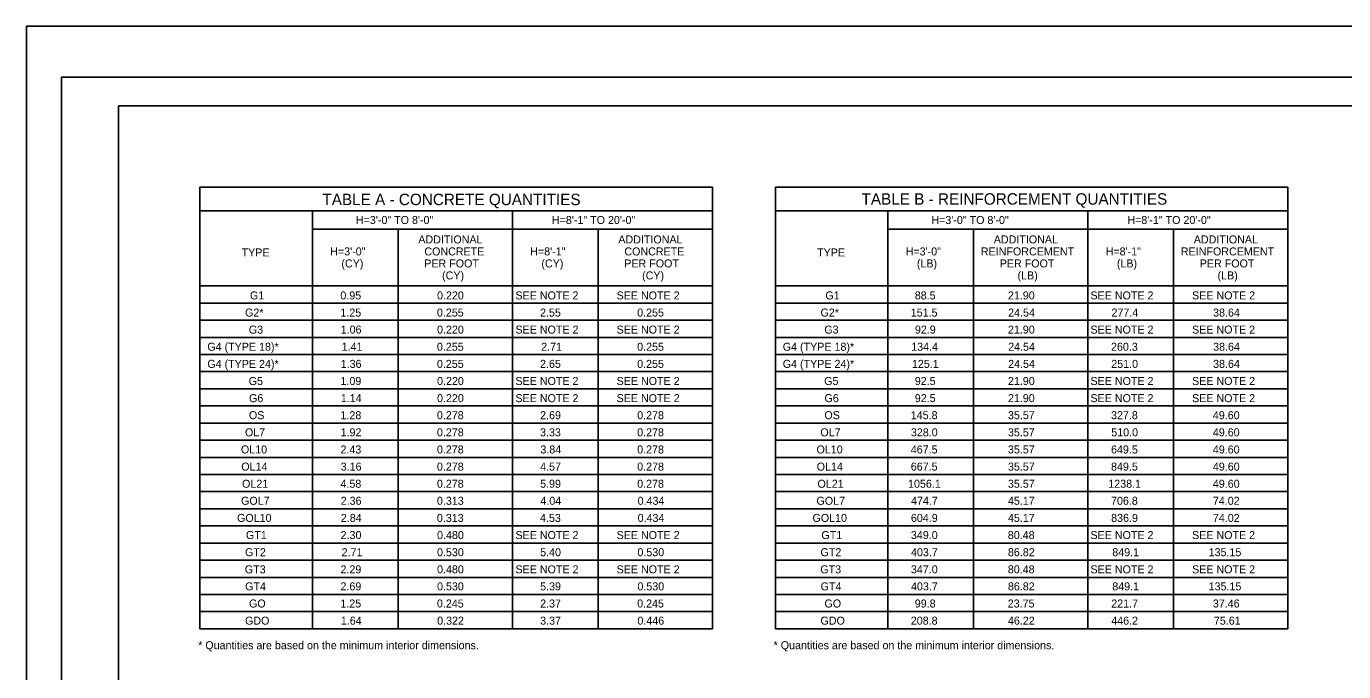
# Model space of a CAD drawing. Extents: x -894 to 866, y -476 to 714.
# Drawn here: x -894 to 259, y 149 to 714 of the extents above; entities that cross this region are included whole.
import ezdxf

# ---------------------------------------------------------------- set-up
doc = ezdxf.new("R2010")
doc.units = 0
for name, color, linetype in [('10 Sheet Format', 7, 'Continuous'), ('57 Undefined', 7, 'Continuous'), ('60 Nongeo Data', 7, 'Continuous')]:
    doc.layers.add(name, color=color, linetype=linetype)

msp = doc.modelspace()

# ---------------------------------------------------------------- linework, layer by layer
at = {"layer": '10 Sheet Format'}
for p, q in [((-863.4, 669), (-863.4, -431)), ((-863.4, 669), (836.6, 669)), ((-813.5, 644), (811.5, 644)), ((-813.5, 644), (-813.5, -406))]:
    msp.add_line(p, q, dxfattribs=at)
for points in [[(-894, 713.6), (866, 713.6), (866, -476.4), (-894, -476.4)], [(-863.4, -431), (836.6, -431), (836.6, 669), (-863.4, 669)]]:
    msp.add_lwpolyline(points, close=True, dxfattribs=at)
at = {"layer": '60 Nongeo Data'}
for p, q in [((-742.2, 572.9), (-293.7, 572.9)), ((-293.7, 572.9), (-293.7, 186.4)), ((-238.7, 572.9), (209.8, 572.9)), ((209.8, 572.9), (209.8, 186.4)), ((-742.2, 552.1), (-293.7, 552.1)), ((-468.7, 552.1), (-468.7, 186.4)), ((-238.7, 552.1), (209.8, 552.1)), ((34.8, 552.1), (34.8, 186.4)), ((-643.7, 536.2), (-293.7, 536.2)), ((-568.7, 536.2), (-568.7, 186.4)), ((-393.7, 536.2), (-393.7, 186.4)), ((-140.2, 536.2), (209.8, 536.2)), ((-65.2, 536.2), (-65.2, 186.4)), ((109.8, 536.2), (109.8, 186.4)), ((-742.2, 486.4), (-293.7, 486.4)), ((-238.7, 486.4), (209.8, 486.4)), ((-742.2, 471.4), (-293.7, 471.4)), ((-238.7, 471.4), (209.8, 471.4)), ((-742.2, 456.4), (-293.7, 456.4)), ((-238.7, 456.4), (209.8, 456.4)), ((-742.2, 441.4), (-293.7, 441.4)), ((-238.7, 441.4), (209.8, 441.4)), ((-742.2, 426.4), (-293.7, 426.4)), ((-238.7, 426.4), (209.8, 426.4)), ((-742.2, 411.4), (-293.7, 411.4)), ((-238.7, 411.4), (209.8, 411.4)), ((-742.2, 396.4), (-293.7, 396.4)), ((-238.7, 396.4), (209.8, 396.4)), ((-742.2, 381.4), (-293.7, 381.4)), ((-238.7, 381.4), (209.8, 381.4)), ((-742.2, 366.4), (-293.7, 366.4)), ((-238.7, 366.4), (209.8, 366.4)), ((-742.2, 351.4), (-293.7, 351.4)), ((-238.7, 351.4), (209.8, 351.4)), ((-742.2, 336.4), (-293.7, 336.4)), ((-238.7, 336.4), (209.8, 336.4)), ((-742.2, 321.4), (-293.7, 321.4)), ((-238.7, 321.4), (209.8, 321.4)), ((-742.2, 306.4), (-293.7, 306.4)), ((-238.7, 306.4), (209.8, 306.4)), ((-742.2, 291.4), (-293.7, 291.4)), ((-238.7, 291.4), (209.8, 291.4)), ((-742.2, 276.4), (-293.7, 276.4)), ((-238.7, 276.4), (209.8, 276.4)), ((-742.2, 261.4), (-293.7, 261.4)), ((-238.7, 261.4), (209.8, 261.4)), ((-742.2, 246.4), (-293.7, 246.4)), ((-238.7, 246.4), (209.8, 246.4)), ((-742.2, 231.4), (-293.7, 231.4)), ((-238.7, 231.4), (209.8, 231.4)), ((-742.2, 216.4), (-293.7, 216.4)), ((-238.7, 216.4), (209.8, 216.4)), ((-742.2, 201.4), (-293.7, 201.4)), ((-238.7, 201.4), (209.8, 201.4)), ((-742.2, 186.4), (-293.7, 186.4)), ((-238.7, 186.4), (209.8, 186.4))]:
    msp.add_line(p, q, dxfattribs=at)
for points in [[(-742.2, 572.9), (-742.2, 186.4)], [(-238.7, 572.9), (-238.7, 186.4)], [(-643.7, 552.1), (-643.7, 186.4)], [(-140.2, 552.1), (-140.2, 186.4)]]:
    msp.add_lwpolyline(points, dxfattribs=at)

# ---------------------------------------------------------------- texts
at = {"layer": '57 Undefined'}
for s, height, p in [('TABLE A - CONCRETE QUANTITIES', 10, (-635, 557.1)), ('TABLE B - REINFORCEMENT QUANTITIES', 10, (-163.3, 557.5)), ('H=3\'-0" TO 8\'-0"', 7, (-605.7, 540.6)), ('H=8\'-1" TO 20\'-0"', 7, (-434.2, 540.6)), ('H=3\'-0" TO 8\'-0"', 7, (-102.2, 540.6)), ('H=8\'-1" TO 20\'-0"', 7, (69.3, 540.6)), ('ADDITIONAL', 7, (-551.1, 523.6)), ('ADDITIONAL', 7, (-376.1, 523.6)), ('ADDITIONAL', 7, (-47.6, 523.6)), ('ADDITIONAL', 7, (127.4, 523.6)), ('TYPE', 7, (-705.7, 512.2)), ('H=3\'-0"', 7, (-628.2, 513.1)), ('CONCRETE', 7, (-545.8, 513.1)), ('H=8\'-1"', 7, (-453.2, 513.1)), ('CONCRETE', 7, (-370.8, 513.1)), ('TYPE', 7, (-202.2, 512.2)), ('H=3\'-0"', 7, (-124.7, 513.1)), ('REINFORCEMENT', 7, (-58.9, 513.1)), ('H=8\'-1"', 7, (50.3, 513.1)), ('REINFORCEMENT', 7, (116.1, 513.1)), ('(CY)', 7, (-618.4, 502.6)), ('PER FOOT', 7, (-545.9, 502.6)), ('(CY)', 7, (-443.4, 502.6)), ('PER FOOT', 7, (-370.9, 502.6)), ('(LB)', 7, (-114.9, 502.6)), ('PER FOOT', 7, (-42.4, 502.6)), ('(LB)', 7, (60.1, 502.6)), ('PER FOOT', 7, (132.6, 502.6)), ('(CY)', 7, (-530.3, 492.1)), ('(CY)', 7, (-355.3, 492.1)), ('(LB)', 7, (-26.8, 492.1)), ('(LB)', 7, (148.2, 492.1)), ('G1', 7, (-698.4, 474.6)), ('0.95', 7, (-619.3, 474.6)), ('0.220', 7, (-534.7, 474.6)), ('SEE NOTE 2', 7, (-466.1, 474.6)), ('SEE NOTE 2', 7, (-377.6, 474.6)), ('G1', 7, (-194.9, 474.6)), ('88.5', 7, (-116.7, 474.6)), ('21.90', 7, (-35.2, 474.6)), ('SEE NOTE 2', 7, (37, 474.6)), ('SEE NOTE 2', 7, (125.9, 474.6)), ('G2*', 7, (-702.7, 459.6)), ('1.25', 7, (-619.3, 459.6)), ('0.255', 7, (-534.8, 459.6)), ('2.55', 7, (-444.6, 459.6)), ('0.255', 7, (-359.6, 459.6)), ('G2*', 7, (-199.2, 459.6)), ('151.5', 7, (-120.2, 459.6)), ('24.54', 7, (-35, 459.6)), ('277.4', 7, (55.4, 459.6)), ('38.64', 7, (144.3, 459.6)), ('G3', 7, (-699.4, 444.7)), ('1.06', 7, (-619, 444.7)), ('0.220', 7, (-534.7, 444.7)), ('SEE NOTE 2', 7, (-466.1, 444.7)), ('SEE NOTE 2', 7, (-377.6, 444.7)), ('G3', 7, (-195.9, 444.7)), ('92.9', 7, (-116.6, 444.7)), ('21.90', 7, (-35.2, 444.7)), ('SEE NOTE 2', 7, (37, 444.7)), ('SEE NOTE 2', 7, (125.9, 444.7)), ('G4 (TYPE 18)*', 7, (-735.7, 429.7)), ('1.41', 7, (-618.2, 429.7)), ('0.255', 7, (-534.8, 429.7)), ('2.71', 7, (-443.6, 429.7)), ('0.255', 7, (-359.6, 429.7)), ('G4 (TYPE 18)*', 7, (-232.2, 429.7)), ('134.4', 7, (-119.8, 429.7)), ('24.54', 7, (-35, 429.7)), ('260.3', 7, (55, 429.7)), ('38.64', 7, (144.3, 429.7)), ('G4 (TYPE 24)*', 7, (-735.7, 414.7)), ('1.36', 7, (-619, 414.7)), ('0.255', 7, (-534.8, 414.7)), ('2.65', 7, (-444.6, 414.7)), ('0.255', 7, (-359.6, 414.7)), ('G4 (TYPE 24)*', 7, (-232.2, 414.7)), ('125.1', 7, (-119.2, 414.7)), ('24.54', 7, (-35, 414.7)), ('251.0', 7, (55.2, 414.7)), ('38.64', 7, (144.3, 414.7)), ('G5', 7, (-699.5, 399.7)), ('1.09', 7, (-619.2, 399.7)), ('0.220', 7, (-534.7, 399.7)), ('SEE NOTE 2', 7, (-466.1, 399.7)), ('SEE NOTE 2', 7, (-377.6, 399.7)), ('G5', 7, (-196, 399.7)), ('92.5', 7, (-116.7, 399.7)), ('21.90', 7, (-35.2, 399.7)), ('SEE NOTE 2', 7, (37, 399.7)), ('SEE NOTE 2', 7, (125.9, 399.7)), ('G6', 7, (-699.2, 384.7)), ('1.14', 7, (-618.9, 384.7)), ('0.220', 7, (-534.7, 384.7)), ('SEE NOTE 2', 7, (-466.1, 384.7)), ('SEE NOTE 2', 7, (-377.6, 384.7)), ('G6', 7, (-195.7, 384.7)), ('92.5', 7, (-116.7, 384.7)), ('21.90', 7, (-35.2, 384.7)), ('SEE NOTE 2', 7, (37, 384.7)), ('SEE NOTE 2', 7, (125.9, 384.7)), ('OS', 7, (-699.3, 369.8)), ('1.28', 7, (-619.2, 369.8)), ('0.278', 7, (-534.8, 369.8)), ('2.69', 7, (-444.5, 369.8)), ('0.278', 7, (-359.6, 369.8)), ('OS', 7, (-195.8, 369.8)), ('145.8', 7, (-120.2, 369.8)), ('35.57', 7, (-35.2, 369.8)), ('327.8', 7, (55, 369.8)), ('49.60', 7, (144.1, 369.8)), ('OL7', 7, (-702.8, 354.8)), ('1.92', 7, (-619.1, 354.8)), ('0.278', 7, (-534.8, 354.8)), ('3.33', 7, (-444.6, 354.8)), ('0.278', 7, (-359.6, 354.8)), ('OL7', 7, (-199.3, 354.8)), ('328.0', 7, (-120.1, 354.8)), ('35.57', 7, (-35.2, 354.8)), ('510.0', 7, (55.2, 354.8)), ('49.60', 7, (144.1, 354.8)), ('OL10', 7, (-706.3, 339.8)), ('2.43', 7, (-619.2, 339.8)), ('0.278', 7, (-534.8, 339.8)), ('3.84', 7, (-444.3, 339.8)), ('0.278', 7, (-359.6, 339.8)), ('OL10', 7, (-202.7, 339.8)), ('467.5', 7, (-120.2, 339.8)), ('35.57', 7, (-35.2, 339.8)), ('649.5', 7, (55, 339.8)), ('49.60', 7, (144.1, 339.8)), ('OL14', 7, (-706, 324.8)), ('3.16', 7, (-619, 324.8)), ('0.278', 7, (-534.8, 324.8)), ('4.57', 7, (-444.5, 324.8)), ('0.278', 7, (-359.6, 324.8)), ('OL14', 7, (-202.5, 324.8)), ('667.5', 7, (-120.2, 324.8)), ('35.57', 7, (-35.2, 324.8)), ('849.5', 7, (55, 324.8)), ('49.60', 7, (144.1, 324.8)), ('OL21', 7, (-705.3, 309.8)), ('4.58', 7, (-619.2, 309.8)), ('0.278', 7, (-534.8, 309.8)), ('5.99', 7, (-444.5, 309.8)), ('0.278', 7, (-359.6, 309.8)), ('OL21', 7, (-201.8, 309.8)), ('1056.1', 7, (-122.6, 309.8)), ('35.57', 7, (-35.2, 309.8)), ('1238.1', 7, (52.6, 309.8)), ('49.60', 7, (144.1, 309.8)), ('GOL7', 7, (-706.2, 294.9)), ('2.36', 7, (-619, 294.9)), ('0.313', 7, (-534.8, 294.9)), ('4.04', 7, (-444.3, 294.9)), ('0.434', 7, (-359.2, 294.9)), ('GOL7', 7, (-202.7, 294.9)), ('474.7', 7, (-120, 294.9)), ('45.17', 7, (-35.2, 294.9)), ('706.8', 7, (55, 294.9)), ('74.02', 7, (144.1, 294.9)), ('GOL10', 7, (-709.7, 279.9)), ('2.84', 7, (-618.9, 279.9)), ('0.313', 7, (-534.8, 279.9)), ('4.53', 7, (-444.6, 279.9)), ('0.434', 7, (-359.2, 279.9)), ('GOL10', 7, (-206.2, 279.9)), ('604.9', 7, (-120.1, 279.9)), ('45.17', 7, (-35.2, 279.9)), ('836.9', 7, (55.1, 279.9)), ('74.02', 7, (144.1, 279.9)), ('GT1', 7, (-701.9, 264.9)), ('2.30', 7, (-619.1, 264.9)), ('0.480', 7, (-534.7, 264.9)), ('SEE NOTE 2', 7, (-466.1, 264.9)), ('SEE NOTE 2', 7, (-377.6, 264.9)), ('GT1', 7, (-198.4, 264.9)), ('349.0', 7, (-120.1, 264.9)), ('80.48', 7, (-35.3, 264.9)), ('SEE NOTE 2', 7, (37, 264.9)), ('SEE NOTE 2', 7, (125.9, 264.9)), ('GT2', 7, (-702.7, 249.9)), ('2.71', 7, (-618.2, 249.9)), ('0.530', 7, (-534.7, 249.9)), ('5.40', 7, (-444.5, 249.9)), ('0.530', 7, (-359.4, 249.9)), ('GT2', 7, (-199.2, 249.9)), ('403.7', 7, (-120, 249.9)), ('86.82', 7, (-35.2, 249.9)), ('849.1', 7, (56.1, 249.9)), ('135.15', 7, (140.4, 249.9)), ('GT3', 7, (-702.9, 234.9)), ('2.29', 7, (-619.2, 234.9)), ('0.480', 7, (-534.7, 234.9)), ('SEE NOTE 2', 7, (-466.1, 234.9)), ('SEE NOTE 2', 7, (-377.6, 234.9)), ('GT3', 7, (-199.4, 234.9)), ('347.0', 7, (-120.1, 234.9)), ('80.48', 7, (-35.3, 234.9)), ('SEE NOTE 2', 7, (37, 234.9)), ('SEE NOTE 2', 7, (125.9, 234.9)), ('GT4', 7, (-702.6, 220)), ('2.69', 7, (-619.2, 220)), ('0.530', 7, (-534.7, 220)), ('5.39', 7, (-444.5, 220)), ('0.530', 7, (-359.4, 220)), ('GT4', 7, (-199.1, 220)), ('403.7', 7, (-120, 220)), ('86.82', 7, (-35.2, 220)), ('849.1', 7, (56.1, 220)), ('135.15', 7, (140.4, 220)), ('GO', 7, (-699.2, 205)), ('1.25', 7, (-619.3, 205)), ('0.245', 7, (-534.8, 205)), ('2.37', 7, (-444.5, 205)), ('0.245', 7, (-359.6, 205)), ('GO', 7, (-195.7, 205)), ('99.8', 7, (-116.7, 205)), ('23.75', 7, (-35.4, 205)), ('221.7', 7, (55.2, 205)), ('37.46', 7, (144.1, 205)), ('GDO', 7, (-702.7, 190)), ('1.64', 7, (-618.9, 190)), ('0.322', 7, (-534.6, 190)), ('3.37', 7, (-444.5, 190)), ('0.446', 7, (-359.4, 190)), ('GDO', 7, (-199.2, 190)), ('208.8', 7, (-120.2, 190)), ('46.22', 7, (-35.2, 190)), ('446.2', 7, (55.2, 190)), ('75.61', 7, (145, 190)), ('* Quantities are based on the minimum interior dimensions.', 7, (-743.7, 168.5)), ('* Quantities are based on the minimum interior dimensions.', 7, (-240.2, 168.5))]:
    msp.add_text(s, height=height, dxfattribs=at).set_placement(p)

doc.saveas('drawing.dxf')
